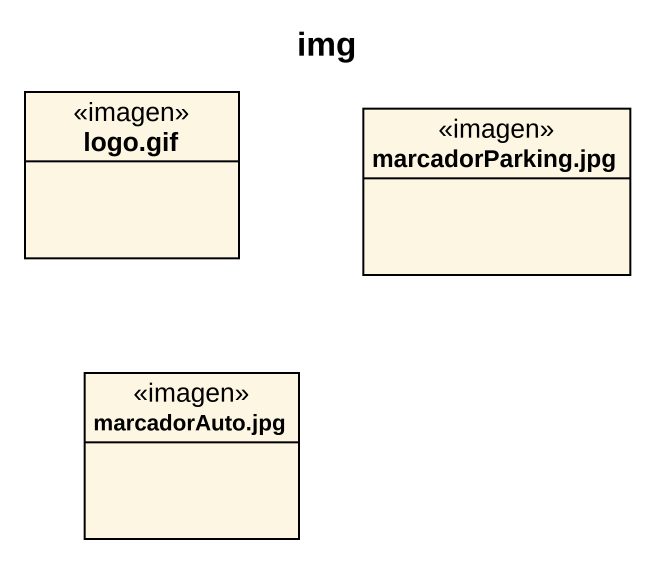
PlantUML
@startuml
title img
hide circle
hide empty members
class "logo.gif" as logo_gif <<imagen>>
class "marcadorParking.jpg" as marcadorParking_jpg <<imagen>>
class "marcadorAuto.jpg" as marcadorAuto_jpg <<imagen>>
@enduml
